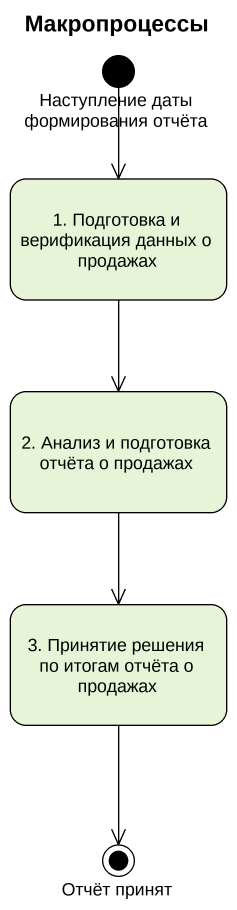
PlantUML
@startuml
title Макропроцессы
hide empty description
state "Наступление даты формирования отчёта" as Наступление_даты <<start>>
state "1. Подготовка и верификация данных о продажах" as s1_Подготовка_и_верификация
state "2. Анализ и подготовка отчёта о продажах" as s2_Анализ_и_подготовка
state "3. Принятие решения по итогам отчёта о продажах" as s3_Принятие_решения_по
state "Отчёт принят" as Отчёт_принят <<end>> #FFC0CB
Наступление_даты --> s1_Подготовка_и_верификация
s1_Подготовка_и_верификация --> s2_Анализ_и_подготовка
s2_Анализ_и_подготовка --> s3_Принятие_решения_по
s3_Принятие_решения_по --> Отчёт_принят
@enduml
